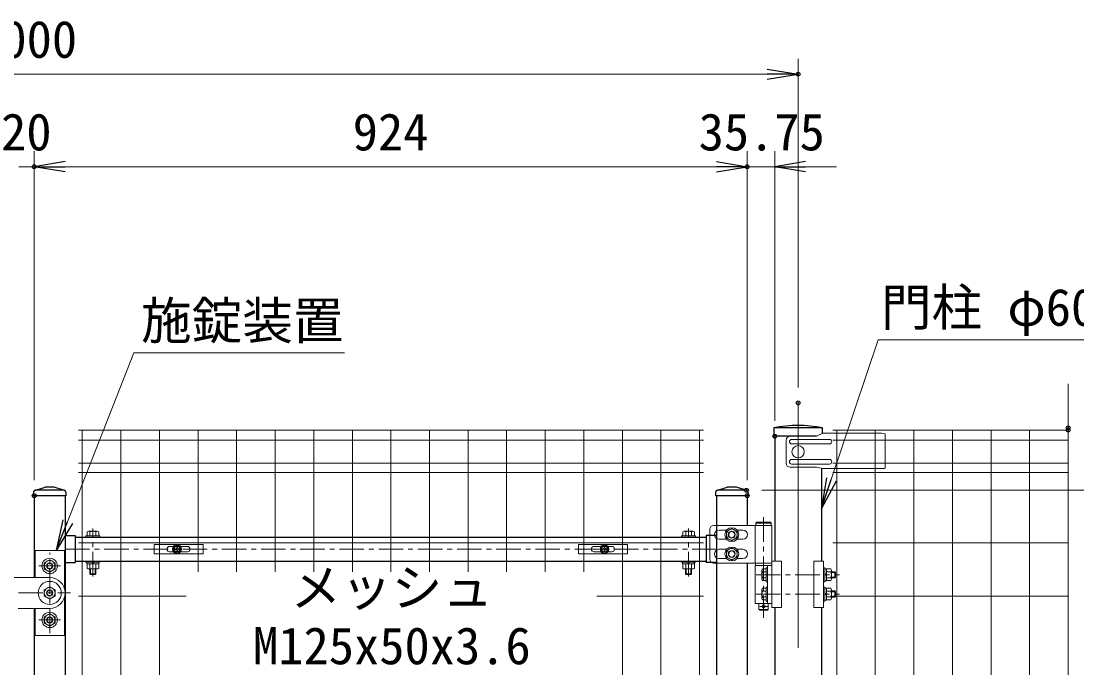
# Model space of a CAD drawing. Units: millimetres, scale not verified. Extents: x -4200 to 4200, y -2970 to 2970.
# Drawn here: x 1189 to 2557, y 270 to 1108 of the extents above; entities that cross this region are included whole.
import ezdxf
from ezdxf.enums import TextEntityAlignment as Align

# ---------------------------------------------------------------- set-up
doc = ezdxf.new("R2010")
doc.units = ezdxf.units.MM
doc.header["$LTSCALE"] = 10
doc.header["$PDMODE"] = 32
doc.header["$PDSIZE"] = 5
doc.linetypes.add('USER1', pattern=[50.8, 31.75, -6.35, 6.35, -6.35])
for name, color, linetype, lineweight in [('0-0_D-BMK', 2, 'USER1', 13), ('0-1_D-STR1', 1, 'Continuous', 25), ('0-4_D-STR-DIM', 7, 'Continuous', 13), ('0-6_Defpoints', 6, 'Continuous', 25), ('0-7_D-STR-TXT', 7, 'Continuous', 13), ('0-8_D-STR3', 3, 'Continuous', 13), ('0-9_LAYER06', 7, 'Continuous', 25), ('0-D_D-STR2', 7, 'Continuous', 13)]:
    doc.layers.add(name, color=color, linetype=linetype, lineweight=lineweight)
doc.layers.add('0-5_0', color=7, linetype='Continuous')
doc.styles.add('ＭＳ ゴシック', font='')
doc.styles.get('ＭＳ ゴシック').set_extended_font_data('MS Gothic')

# ---------------------------------------------------------------- blocks, each defined once
blk = doc.blocks.new('_Open')
at = {"layer": '0-5_0'}
blk.add_line((-10, 1.667), (0, 0), dxfattribs=at)
blk.add_lwpolyline([(-10, -1.667), (0, 0), (-10, 0)], dxfattribs=at)
blk = doc.blocks.new('U8')
at = {"layer": '0-0_D-BMK'}
for p, q in [((19154.5, 6870.4), (19154.5, 5565.6)), ((10462.3, 6104), (10462.3, 6724.9)), ((18182.3, 6104), (18182.3, 6724.9)), ((10102.3, 6457.5), (18542.3, 6457.5)), ((9902.3, 5370), (9902.3, 6410)), ((9761.1, 6240), (10043.5, 6240)), ((19056.5, 6125), (20138.5, 6125)), ((8990.2, 5890), (10170.7, 5890)), ((19056.5, 5875), (20138.5, 5875)), ((19204.5, 5715), (19104.5, 5715)), ((9761.1, 5540), (10043.5, 5540))]:
    blk.add_line(p, q, dxfattribs=at)
at = {"layer": '0-1_D-STR1'}
for p, q in [((9709.2, 7218.9), (9842.3, 7260)), ((9962.3, 7260), (9842.3, 7260)), ((10095.4, 7218.9), (9962.3, 7260)), ((18549.2, 7218.9), (18682.3, 7260)), ((18802.3, 7260), (18682.3, 7260)), ((18935.4, 7218.9), (18802.3, 7260)), ((9692.3, 7196), (9692.3, 7150)), ((10112.3, 7150), (9692.3, 7150)), ((9702.3, 7150), (9702.3, 6090)), ((10091.9, 7220), (9716.3, 7220)), ((10102.3, 7150), (10102.3, 300)), ((10112.3, 7196), (10112.3, 7150)), ((18532.3, 7196), (18532.3, 7150)), ((18952.3, 7150), (18532.3, 7150)), ((18542.3, 7150), (18542.3, 300)), ((18931.9, 7220), (18556.3, 7220)), ((18942.3, 7150), (18942.3, 6765)), ((18952.3, 7196), (18952.3, 7150)), ((10102.3, 6632.5), (10232.3, 6632.5)), ((10232.3, 6632.5), (10232.3, 6282.5)), ((10232.3, 6612.5), (18412.3, 6612.5)), ((18412.3, 6632.5), (18412.3, 6282.5)), ((18542.3, 6632.5), (18412.3, 6632.5)), ((10232.3, 6302.5), (18412.3, 6302.5)), ((10102.3, 6282.5), (10232.3, 6282.5)), ((18542.3, 6282.5), (18412.3, 6282.5)), ((18942.3, 6275), (18942.3, 2650)), ((9702.3, 5690), (9702.3, 300))]:
    blk.add_line(p, q, dxfattribs=at)
for centre, start, end in [((9716.3, 7196), 90, 180), ((10088.3, 7196), 0, 72.84994), ((18556.3, 7196), 90, 180), ((18928.3, 7196), 0, 72.84994)]:
    blk.add_arc(centre, 24, start, end, dxfattribs=at)
at = {"layer": '0-6_Defpoints'}
for centre in [(11552.3, 6457.5), (17092.3, 6457.5)]:
    blk.add_circle(centre, 40, dxfattribs=at)
at = {"layer": '0-8_D-STR3'}
for p, q in [((18457.4, 6715), (18457.4, 6325)), ((19046, 6765), (18507.4, 6765)), ((18675.2, 6705), (18577.4, 6705)), ((18809.4, 6705), (18887.4, 6705)), ((19046, 6275), (19046, 6765)), ((19263, 6765), (19046, 6765)), ((19064.5, 6805), (19054.5, 6795)), ((19254.5, 6795), (19054.5, 6795)), ((19054.5, 6765), (19054.5, 6795)), ((19254.5, 6765), (19054.5, 6765)), ((19244.5, 6805), (19064.5, 6805)), ((19244.5, 6805), (19254.5, 6795)), ((19254.5, 6765), (19254.5, 6795)), ((19263, 6765), (19263, 5700)), ((10372.3, 6628.5), (10372.3, 6612.5)), ((10372.3, 6628.5), (10552.3, 6628.5)), ((10372.3, 6612.5), (10552.3, 6612.5)), ((10387.3, 6628.5), (10387.3, 6683)), ((10537.3, 6628.5), (10387.3, 6628.5)), ((10518.6, 6688.5), (10406.1, 6688.5)), ((10424.8, 6628.5), (10424.8, 6683)), ((10499.8, 6628.5), (10499.8, 6683)), ((10537.3, 6628.5), (10537.3, 6683)), ((10552.3, 6628.5), (10552.3, 6612.5)), ((18092.3, 6628.5), (18092.3, 6612.5)), ((18272.3, 6628.5), (18092.3, 6628.5)), ((18272.3, 6612.5), (18092.3, 6612.5)), ((18107.3, 6628.5), (18107.3, 6683)), ((18107.3, 6628.5), (18257.3, 6628.5)), ((18126, 6688.5), (18238.5, 6688.5)), ((18144.8, 6628.5), (18144.8, 6683)), ((18219.8, 6628.5), (18219.8, 6683)), ((18257.3, 6628.5), (18257.3, 6683)), ((18272.3, 6628.5), (18272.3, 6612.5)), ((18675.2, 6585), (18577.4, 6585)), ((18809.4, 6585), (18887.4, 6585)), ((10092.3, 6440), (9712.3, 6440)), ((9712.3, 6440), (9712.3, 6090)), ((10092.3, 5952.4), (10092.3, 6440)), ((18675.2, 6455), (18577.4, 6455)), ((18809.4, 6455), (18887.4, 6455)), ((9902.3, 6320.8), (9832.3, 6280.4)), ((9902.3, 6320.8), (9972.3, 6280.4)), ((10372.3, 6302.5), (10372.3, 6286.5)), ((10372.3, 6302.5), (10552.3, 6302.5)), ((10552.3, 6302.5), (10552.3, 6286.5)), ((18092.3, 6302.5), (18092.3, 6286.5)), ((18272.3, 6302.5), (18092.3, 6302.5)), ((18272.3, 6302.5), (18272.3, 6286.5)), ((18675.2, 6335), (18577.4, 6335)), ((18809.4, 6335), (18887.4, 6335)), ((19263, 6300), (19388, 6300)), ((19388, 6300), (19388, 5700)), ((19807.2, 6300), (19807.2, 5700)), ((19932.2, 6300), (19807.2, 6300)), ((19932.2, 6300), (19932.2, 5700)), ((9832.3, 6199.6), (9832.3, 6280.4)), ((9902.3, 6159.2), (9832.3, 6199.6)), ((9902.3, 6159.2), (9972.3, 6199.6)), ((9972.3, 6199.6), (9972.3, 6280.4)), ((10372.3, 6286.5), (10552.3, 6286.5)), ((10387.3, 6266.5), (10387.3, 6207)), ((10406.1, 6201.5), (10518.6, 6201.5)), ((10422.3, 6138.5), (10422.3, 6201.5)), ((10424.8, 6266.5), (10424.8, 6207)), ((10432.3, 6128.5), (10432.3, 6201.5)), ((10466.1, 6266.5), (10454.5, 6286.5)), ((10473, 6266.5), (10461.4, 6286.5)), ((10492.3, 6128.5), (10492.3, 6201.5)), ((10499.8, 6266.5), (10499.8, 6207)), ((10502.3, 6138.5), (10502.3, 6201.5)), ((10537.3, 6266.5), (10537.3, 6207)), ((18272.3, 6286.5), (18092.3, 6286.5)), ((18107.3, 6266.5), (18107.3, 6207)), ((18238.5, 6201.5), (18126, 6201.5)), ((18142.3, 6138.5), (18142.3, 6201.5)), ((18144.8, 6266.5), (18144.8, 6207)), ((18152.3, 6128.5), (18152.3, 6201.5)), ((18171.6, 6266.5), (18183.2, 6286.5)), ((18178.5, 6266.5), (18190.1, 6286.5)), ((18212.3, 6128.5), (18212.3, 6201.5)), ((18219.8, 6266.5), (18219.8, 6207)), ((18222.3, 6138.5), (18222.3, 6201.5)), ((18257.3, 6266.5), (18257.3, 6207)), ((19046, 6275), (18507.4, 6275)), ((19263, 6275), (19046, 6275)), ((19263, 6275), (19046, 6275)), ((19046, 5755), (19046, 6245)), ((19046, 6245), (19263, 6245)), ((19049.5, 6245), (19049.5, 6275)), ((19049.5, 6275), (19259.5, 6275)), ((19259.5, 6245), (19049.5, 6245)), ((19132, 6181.3), (19132, 6068.7)), ((19142.8, 6200), (19187, 6200)), ((19142.8, 6162.6), (19187, 6162.6)), ((19187, 6035), (19187, 6215)), ((19187, 6200), (19187, 6050)), ((19203, 5755), (19203, 6245)), ((19259.5, 6245), (19259.5, 6275)), ((19932.2, 6215), (19948.2, 6215)), ((19932.2, 6035), (19932.2, 6215)), ((19948.2, 6215), (19948.2, 6035)), ((19948.2, 6202), (19948.2, 6048)), ((19968.2, 6200), (20026.2, 6200)), ((19968.2, 6200), (19968.2, 6050)), ((19968.2, 6162.5), (20026.2, 6162.5)), ((20033.2, 6182.8), (20033.2, 6067.3)), ((20033.2, 6165), (20077, 6165)), ((20077, 6165), (20087, 6155)), ((9272.3, 6090), (9902.3, 6090)), ((10422.3, 6138.5), (10432.3, 6128.5)), ((10422.3, 6138.5), (10502.3, 6138.5)), ((10492.3, 6128.5), (10432.3, 6128.5)), ((10492.3, 6128.5), (10502.3, 6138.5)), ((18152.3, 6128.5), (18142.3, 6138.5)), ((18222.3, 6138.5), (18142.3, 6138.5)), ((18152.3, 6128.5), (18212.3, 6128.5)), ((18222.3, 6138.5), (18212.3, 6128.5)), ((19142.8, 6087.4), (19187, 6087.4)), ((19142.8, 6050), (19187, 6050)), ((19187, 6035), (19203, 6035)), ((19932.2, 6035), (19948.2, 6035)), ((19948.2, 6135.7), (19968.2, 6124.1)), ((19948.2, 6128.8), (19968.2, 6117.2)), ((19948.2, 6048), (19968.2, 6048)), ((19968.2, 6087.5), (20026.2, 6087.5)), ((19968.2, 6050), (20026.2, 6050)), ((20033.2, 6095), (20087, 6095)), ((20033.2, 6085), (20077, 6085)), ((9902.3, 5970.8), (9832.3, 5930.4)), ((9832.3, 5849.6), (9832.3, 5930.4)), ((9902.3, 5970.8), (9972.3, 5930.4)), ((9972.3, 5849.6), (9972.3, 5930.4)), ((19132, 5931.3), (19132, 5818.7)), ((19142.8, 5950), (19187, 5950)), ((19142.8, 5912.6), (19187, 5912.6)), ((19187, 5785), (19187, 5965)), ((19187, 5950), (19187, 5800)), ((19932.2, 5965), (19948.2, 5965)), ((19932.2, 5785), (19932.2, 5965)), ((19948.2, 5965), (19948.2, 5785)), ((19948.2, 5952), (19948.2, 5798)), ((19948.2, 5885.7), (19968.2, 5874.1)), ((19968.2, 5950), (20026.2, 5950)), ((19968.2, 5950), (19968.2, 5800)), ((19968.2, 5912.5), (20026.2, 5912.5)), ((20033.2, 5932.8), (20033.2, 5817.3)), ((20033.2, 5915), (20077, 5915)), ((20077, 5915), (20087, 5905)), ((9902.3, 5809.2), (9832.3, 5849.6)), ((9902.3, 5809.2), (9972.3, 5849.6)), ((10092.3, 5827.5), (10092.3, 5340)), ((19263, 5755), (19046, 5755)), ((19094.5, 5755), (19094.5, 5675)), ((19142.8, 5837.4), (19187, 5837.4)), ((19142.8, 5800), (19187, 5800)), ((19187, 5785), (19203, 5785)), ((19214.5, 5755), (19214.5, 5675)), ((19932.2, 5785), (19948.2, 5785)), ((19948.2, 5878.8), (19968.2, 5867.2)), ((19948.2, 5798), (19968.2, 5798)), ((19968.2, 5837.5), (20026.2, 5837.5)), ((19968.2, 5800), (20026.2, 5800)), ((20033.2, 5845), (20087, 5845)), ((20033.2, 5835), (20077, 5835)), ((9492.3, 5690), (9902.3, 5690)), ((9712.3, 5340), (9712.3, 5690)), ((9902.3, 5620.8), (9832.3, 5580.4)), ((9902.3, 5620.8), (9832.3, 5580.4)), ((9902.3, 5620.8), (9972.3, 5580.4)), ((9902.3, 5620.8), (9972.3, 5580.4)), ((19094.5, 5675), (19104.5, 5665)), ((19094.5, 5675), (19214.5, 5675)), ((19104.5, 5665), (19204.5, 5665)), ((19204.5, 5665), (19214.5, 5675)), ((19263, 5700), (19388, 5700)), ((19932.2, 5700), (19807.2, 5700)), ((9832.3, 5499.6), (9832.3, 5580.4)), ((9832.3, 5580.4), (9832.3, 5499.6)), ((9902.3, 5459.2), (9832.3, 5499.6)), ((9902.3, 5459.2), (9832.3, 5499.6)), ((9902.3, 5459.2), (9972.3, 5499.6)), ((9902.3, 5459.2), (9972.3, 5499.6)), ((9972.3, 5499.6), (9972.3, 5580.4)), ((9972.3, 5580.4), (9972.3, 5499.6)), ((10092.3, 5340), (9712.3, 5340))]:
    blk.add_line(p, q, dxfattribs=at)
for points in [[(18742.3, 6726), (18672.2, 6685.5), (18672.2, 6604.5), (18742.3, 6564), (18812.4, 6604.5), (18812.4, 6685.5)], [(18742.3, 6476), (18672.2, 6435.5), (18672.2, 6354.5), (18742.3, 6314), (18812.4, 6354.5), (18812.4, 6435.5)]]:
    blk.add_lwpolyline(points, close=True, dxfattribs=at)
for points in [[(10539.3, 6266.5), (10385.3, 6266.5), (10385.3, 6286.5)], [(10539.3, 6266.5), (10539.3, 6286.5), (10385.3, 6286.5)], [(18105.3, 6266.5), (18259.3, 6266.5), (18259.3, 6286.5)], [(18105.3, 6266.5), (18105.3, 6286.5), (18259.3, 6286.5)], [(19187, 6215), (19203, 6215), (19203, 6035)], [(19948.2, 6202), (19968.2, 6202), (19968.2, 6048)], [(20077, 6165), (20077, 6085), (20087, 6095)], [(20033.2, 6155), (20087, 6155), (20087, 6095)], [(19187, 5965), (19203, 5965), (19203, 5785)], [(19948.2, 5952), (19968.2, 5952), (19968.2, 5798)], [(20033.2, 5905), (20087, 5905), (20087, 5845)], [(20077, 5915), (20077, 5835), (20087, 5845)]]:
    blk.add_lwpolyline(points, dxfattribs=at)
for centre, radius in [((18742.3, 6645), 90), ((18742.3, 6645), 90), ((18742.3, 6645), 70.3), ((18742.3, 6645), 45), ((18742.3, 6645), 40), ((18742.3, 6645), 40), ((18742.3, 6395), 90), ((18742.3, 6395), 90), ((18742.3, 6395), 70.3), ((18742.3, 6395), 45), ((18742.3, 6395), 40), ((18742.3, 6395), 40), ((9902.3, 6240), 100), ((9902.3, 6240), 70), ((9902.3, 6240), 40), ((9902.3, 6240), 35), ((9902.3, 5890), 150), ((9902.3, 5890), 70), ((9902.3, 5890), 40), ((9902.3, 5890), 35), ((9902.3, 5540), 100), ((9902.3, 5540), 100), ((9902.3, 5540), 70), ((9902.3, 5540), 70), ((19154.5, 5715), 20), ((9902.3, 5540), 40), ((9902.3, 5540), 40), ((9902.3, 5540), 35), ((9902.3, 5540), 35)]:
    blk.add_circle(centre, radius, dxfattribs=at)
for centre, radius, start, end in [((18507.4, 6715), 50, 90, 180), ((18577.4, 6645), 60, 90, 270), ((18887.4, 6645), 60, 270, 90), ((10406.1, 6654), 34.5, 57.13278, 122.86722), ((10462.3, 6558.6), 129.9, 73.22135, 106.77865), ((10518.6, 6654), 34.5, 57.13278, 122.86722), ((18126, 6654), 34.5, 57.13278, 122.86722), ((18182.3, 6558.6), 129.9, 73.22135, 106.77865), ((18238.5, 6654), 34.5, 57.13278, 122.86722), ((18577.4, 6395), 60, 90, 270), ((18887.4, 6395), 60, 270, 90), ((18507.4, 6325), 50, 180, 270), ((10406.1, 6236), 34.5, 237.13278, 302.86722), ((10462.3, 6331.4), 129.9, 253.22135, 286.77865), ((10518.6, 6236), 34.5, 237.13278, 302.86722), ((18126, 6236), 34.5, 237.13278, 302.86722), ((18182.3, 6331.4), 129.9, 253.22135, 286.77865), ((18238.5, 6236), 34.5, 237.13278, 302.86722), ((19153.6, 6181.3), 21.6, 120, 240), ((19202.8, 6125), 70.8, 147.93138, 212.06862), ((20004.8, 6181.3), 28.5, 318.83491, 41.16509), ((19929.3, 6125), 104, 338.85295, 21.14705), ((9902.3, 5890), 200, 270, 89.99983), ((19153.6, 6068.7), 21.6, 120, 240), ((20004.8, 6068.8), 28.5, 318.86505, 41.13495), ((19153.6, 5931.3), 21.6, 120, 240), ((19202.8, 5875), 70.8, 147.93138, 212.06862), ((20004.8, 5931.3), 28.5, 318.83491, 41.16509), ((19929.3, 5875), 104, 338.85295, 21.14705), ((19153.6, 5818.7), 21.6, 120, 240), ((20004.8, 5818.8), 28.5, 318.86505, 41.13495)]:
    blk.add_arc(centre, radius, start, end, dxfattribs=at)
at = {"layer": '0-9_LAYER06'}
for p, q in [((9712.3, 6090), (9712.3, 6090)), ((9712.3, 5690), (9712.3, 5690))]:
    blk.add_line(p, q, dxfattribs=at)
blk = doc.blocks.new('A$Cc5bff5c2')
at = {"layer": '0-8_D-STR3'}
for p, q in [((-297.7, 60), (337.3, 60)), ((-297.7, -60), (-297.7, 60)), ((-95.2, 35), (-45.6, 35)), ((-18.5, 4.2), (-31.5, 3.9)), ((-31.5, 3.9), (-31.5, -4)), ((-4, 31.5), (-4.2, 18.5)), ((-4, 31.5), (4, 31.5)), ((4, 31.5), (4.2, 18.5)), ((18.5, 4.2), (31.5, 3.9)), ((31.5, 3.9), (31.5, -4)), ((45.6, 35), (134.8, 35)), ((-95.2, -35), (-45.6, -35)), ((-18.5, -4.2), (-31.5, -4)), ((-4, -31.5), (-4.2, -18.5)), ((18.5, -4.2), (31.5, -4)), ((45.6, -35), (134.8, -35))]:
    blk.add_line(p, q, dxfattribs=at)
for points in [[(-297.7, -60), (337.3, -60), (337.3, 60)], [(-4, -31.5), (4, -31.5), (4.2, -18.5)]]:
    blk.add_lwpolyline(points, dxfattribs=at)
for radius in [57.5, 52.5]:
    blk.add_circle((0, 0), radius, dxfattribs=at)
for centre, radius, start, end in [((-95.2, 0), 35, 90, 270), ((-19.1, 19), 14.9, 270, 0), ((19.1, 19), 14.9, 180, 270), ((134.8, 0), 35, 270, 90), ((-19.1, -19), 14.9, 0, 90), ((19.1, -19), 14.9, 90, 180)]:
    blk.add_arc(centre, radius, start, end, dxfattribs=at)
blk = doc.blocks.new('A$C5ba32ecb')
at = {"layer": '0-8_D-STR3'}
for p, q in [((-337.5, 60), (297.5, 60)), ((-337.5, -60), (-337.5, 60)), ((-135, 35), (-45.6, 35)), ((-18.5, 4.2), (-31.5, 3.9)), ((-31.5, 3.9), (-31.5, -4)), ((-4, 31.5), (-4.2, 18.5)), ((-4, 31.5), (4, 31.5)), ((4, 31.5), (4.2, 18.5)), ((18.5, 4.2), (31.5, 3.9)), ((31.5, 3.9), (31.5, -4)), ((45.6, 35), (95, 35)), ((-135, -35), (-45.6, -35)), ((-18.5, -4.2), (-31.5, -4)), ((-4, -31.5), (-4.2, -18.5)), ((18.5, -4.2), (31.5, -4)), ((45.6, -35), (95, -35))]:
    blk.add_line(p, q, dxfattribs=at)
for points in [[(-337.5, -60), (297.5, -60), (297.5, 60)], [(-4, -31.5), (4, -31.5), (4.2, -18.5)]]:
    blk.add_lwpolyline(points, dxfattribs=at)
for radius in [57.5, 52.5]:
    blk.add_circle((0, 0), radius, dxfattribs=at)
for centre, radius, start, end in [((-135, 0), 35, 90, 270), ((-19.1, 19), 14.9, 270, 0), ((19.1, 19), 14.9, 180, 270), ((95, 0), 35, 270, 90), ((-19.1, -19), 14.9, 0, 90), ((19.1, -19), 14.9, 90, 180)]:
    blk.add_arc(centre, radius, start, end, dxfattribs=at)

msp = doc.modelspace()

# ---------------------------------------------------------------- linework, layer by layer
at = {"layer": '0-0_D-BMK'}
msp.add_line((2195.73, 612.92), (2195.73, -432.89), dxfattribs=at)
at = {"layer": '0-1_D-STR1'}
for p, q in [((2227.18, 580.68), (2164.28, 580.68)), ((2164.28, 580.68), (2164.28, 569.68)), ((2227.18, 580.68), (2164.28, 580.68)), ((2164.28, 580.68), (2164.28, 569.68)), ((2227.18, 573.35), (2227.18, 580.68)), ((2227.18, 573.35), (2227.18, 580.68)), ((2219.72, 569.68), (2164.28, 569.68)), ((2219.72, 569.68), (2164.28, 569.68)), ((2165.48, 569.68), (2165.48, 407.68)), ((2225.98, 528.3), (2225.98, 407.68)), ((2165.48, 347.68), (2165.48, 203.18)), ((2225.98, 347.68), (2225.98, 203.18))]:
    msp.add_line(p, q, dxfattribs=at)
msp.add_arc((2195.73, 421.25), 162.5, 78.84081, 101.15919, dxfattribs=at)
msp.add_arc((2195.73, 421.25), 162.5, 78.84081, 101.15919, dxfattribs=at)
at = {"layer": '0-4_D-STR-DIM'}
for p, q in [((2195.73, 632.92), (2195.73, 1058.93)), ((235.73, 1038.93), (2155.73, 1038.93)), ((1205.74, 512.69), (1205.74, 938.93)), ((1205.74, 512.69), (1205.74, 938.93)), ((2129.74, 512.68), (2129.74, 938.93)), ((2129.74, 512.68), (2129.74, 938.93)), ((2165.48, 589.68), (2165.48, 938.93)), ((1205.74, 918.93), (1185.74, 918.93)), ((1245.74, 918.93), (1285.74, 918.93)), ((2089.74, 918.93), (1245.74, 918.93)), ((2089.74, 918.93), (2049.74, 918.93)), ((2165.48, 918.93), (2129.74, 918.93)), ((2205.48, 918.93), (2245.48, 918.93)), ((2148.7, 499.68), (2715.73, 499.68))]:
    msp.add_line(p, q, dxfattribs=at)
at = {"layer": '0-6_Defpoints'}
for p in [(2195.73, 1038.93), (1205.74, 918.93), (2129.74, 918.93), (2195.73, 612.92), (2545.73, 580.68), (2545.73, 580.68), (2545.73, 577.68), (2165.48, 569.68), (1205.74, 492.69), (2128.7, 499.68), (2129.74, 492.68)]:
    msp.add_point(p, dxfattribs=at)
at = {"layer": '0-7_D-STR-TXT'}
for points in [[(2796.71, 694.85), (2299.23, 694.85), (2238.67, 513.8)], [(1607.77, 677.84), (1334.92, 677.84), (1248.97, 458.92)]]:
    msp.add_lwpolyline(points, dxfattribs=at)
at = {"layer": '0-8_D-STR3'}
for p, q in [((2180.25, 564.68), (2180.25, 534.68)), ((2219.72, 569.68), (2185.25, 569.68)), ((2236.32, 565.68), (2187.32, 565.68)), ((2227.86, 573.68), (2219.72, 569.68)), ((2303.73, 573.68), (2227.86, 573.68)), ((2303.73, 573.68), (2308.73, 572.68)), ((2308.73, 572.68), (2308.73, 528.87)), ((2236.32, 559.68), (2187.32, 559.68)), ((2236.32, 539.68), (2187.32, 539.68)), ((2236.32, 533.68), (2187.32, 533.68)), ((2219.72, 529.68), (2185.25, 529.68)), ((2219.72, 529.68), (2227.94, 527.87)), ((2227.94, 527.87), (2307.73, 527.87))]:
    msp.add_line(p, q, dxfattribs=at)
msp.add_circle((2195.73, 549.68), 8, dxfattribs=at)
for centre, radius, start, end in [((2185.25, 564.68), 5, 90, 180), ((2187.32, 562.68), 3, 90, 270), ((2236.32, 562.68), 3, 270, 90), ((2185.25, 534.68), 5, 180, 270), ((2187.32, 536.68), 3, 90, 270), ((2236.32, 536.68), 3, 270, 90), ((2307.73, 528.87), 1, 270, 0)]:
    msp.add_arc(centre, radius, start, end, dxfattribs=at)
at = {"layer": '0-D_D-STR2'}
for p, q in [((2072.98, 577.68), (1262.98, 577.68)), ((1267.98, 577.68), (1267.98, -192.32)), ((1317.98, 577.68), (1317.98, -192.32)), ((1367.98, 577.68), (1367.98, -192.32)), ((1417.98, 577.68), (1417.98, 394.05)), ((1467.98, 577.68), (1467.98, 394.05)), ((1517.98, 577.68), (1517.98, 394.05)), ((1567.98, 577.68), (1567.98, 394.05)), ((1617.98, 577.68), (1617.98, 394.05)), ((1667.98, 577.68), (1667.98, 394.05)), ((1717.98, 577.68), (1717.98, 394.05)), ((1767.98, 577.68), (1767.98, 394.05)), ((1817.98, 577.68), (1817.98, 394.05)), ((1867.98, 577.68), (1867.98, 394.05)), ((1917.98, 577.68), (1917.98, 394.05)), ((1967.98, 577.68), (1967.98, -192.32)), ((2017.98, 577.68), (2017.98, -192.32)), ((2067.98, 577.68), (2067.98, -192.32)), ((2545.73, 577.68), (2240.73, 577.68)), ((2245.73, 577.68), (2245.73, 203.18)), ((2295.73, 577.68), (2295.73, -192.32)), ((2345.73, 577.68), (2345.73, -192.32)), ((2395.73, 577.68), (2395.73, -192.32)), ((2445.73, 577.68), (2445.73, -192.32)), ((2495.73, 577.68), (2495.73, -192.32)), ((2072.98, 564.58), (1262.98, 564.58)), ((2545.73, 564.58), (2240.73, 564.58)), ((2072.98, 534.78), (1262.98, 534.78)), ((2545.73, 534.78), (2240.73, 534.78)), ((2072.98, 522.93), (1262.98, 522.93)), ((2545.73, 522.93), (2240.73, 522.93)), ((2072.98, 431.68), (1262.98, 431.68)), ((2545.73, 431.68), (2240.73, 431.68)), ((1402.58, 362.68), (1262.98, 362.68)), ((2072.98, 362.68), (1934.68, 362.68)), ((2545.73, 362.68), (2240.73, 362.68))]:
    msp.add_line(p, q, dxfattribs=at)
msp.add_lwpolyline([(2545.73, -357.32), (2545.73, 167.03), (2510.49, 179.86), (2580.97, 205.51), (2545.73, 218.34), (2545.73, 637.68)], dxfattribs=at)

# ---------------------------------------------------------------- block references
at = {"layer": '0-4_D-STR-DIM'}
for name, p, xscale, yscale in [('_Open', (2195.73, 1038.93), 4, 4), ('_Open', (2129.74, 918.93), 4, 4), ('_Open', (2129.74, 918.93), 4, 4), ('A$Cc5bff5c2', (1390.76, 423.44), 0.1, 0.1), ('A$C5ba32ecb', (1944.74, 423.44), 0.1, 0.1)]:
    msp.add_blockref(name, p, dxfattribs=dict(at, xscale=xscale, yscale=yscale))
at = {"layer": '0-4_D-STR-DIM', "xscale": 4, "yscale": 4, "rotation": 180}
for p in [(1205.74, 918.93), (1205.74, 918.93), (2165.48, 918.93)]:
    msp.add_blockref('_Open', p, dxfattribs=at)
at = {"layer": '0-5_0', "xscale": 0.1, "yscale": 0.1}
msp.add_blockref('U8', (235.51, -222.32), dxfattribs=at)
at = {"layer": '0-7_D-STR-TXT', "xscale": 4, "yscale": 4}
for p, rotation in [((2225.98, 475.87), 251.50463), ((1234.35, 421.68), 248.56363)]:
    msp.add_blockref('_Open', p, dxfattribs=dict(at, rotation=rotation))

# ---------------------------------------------------------------- texts
at = {"layer": '0-4_D-STR-DIM', "style": 'ＭＳ ゴシック'}
for s, p in [('2000', (1130.48, 1045.67)), ('20', (1162.76, 925.67)), ('924', (1618.49, 925.67)), ('35.75', (2066.77, 925.67))]:
    msp.add_text(s, height=48.09, dxfattribs=at).set_placement(p, align=Align.BOTTOM_LEFT)
at = {"layer": '0-7_D-STR-TXT', "style": 'ＭＳ ゴシック'}
for s, p in [('門柱 φ60.5x2.3', (2303.02, 698.42)), ('施錠装置', (1344.17, 681.12)), ('メッシュ', (1537.79, 335.06))]:
    msp.add_text(s, height=48.09, dxfattribs=at).set_placement(p, align=Align.BOTTOM_LEFT)
at = {"layer": '0-D_D-STR2', "style": 'ＭＳ ゴシック'}
msp.add_text('M125x50x3.6', height=48.09, dxfattribs=at).set_placement((1489.3, 259.79), align=Align.BOTTOM_LEFT)

doc.saveas('drawing.dxf')
